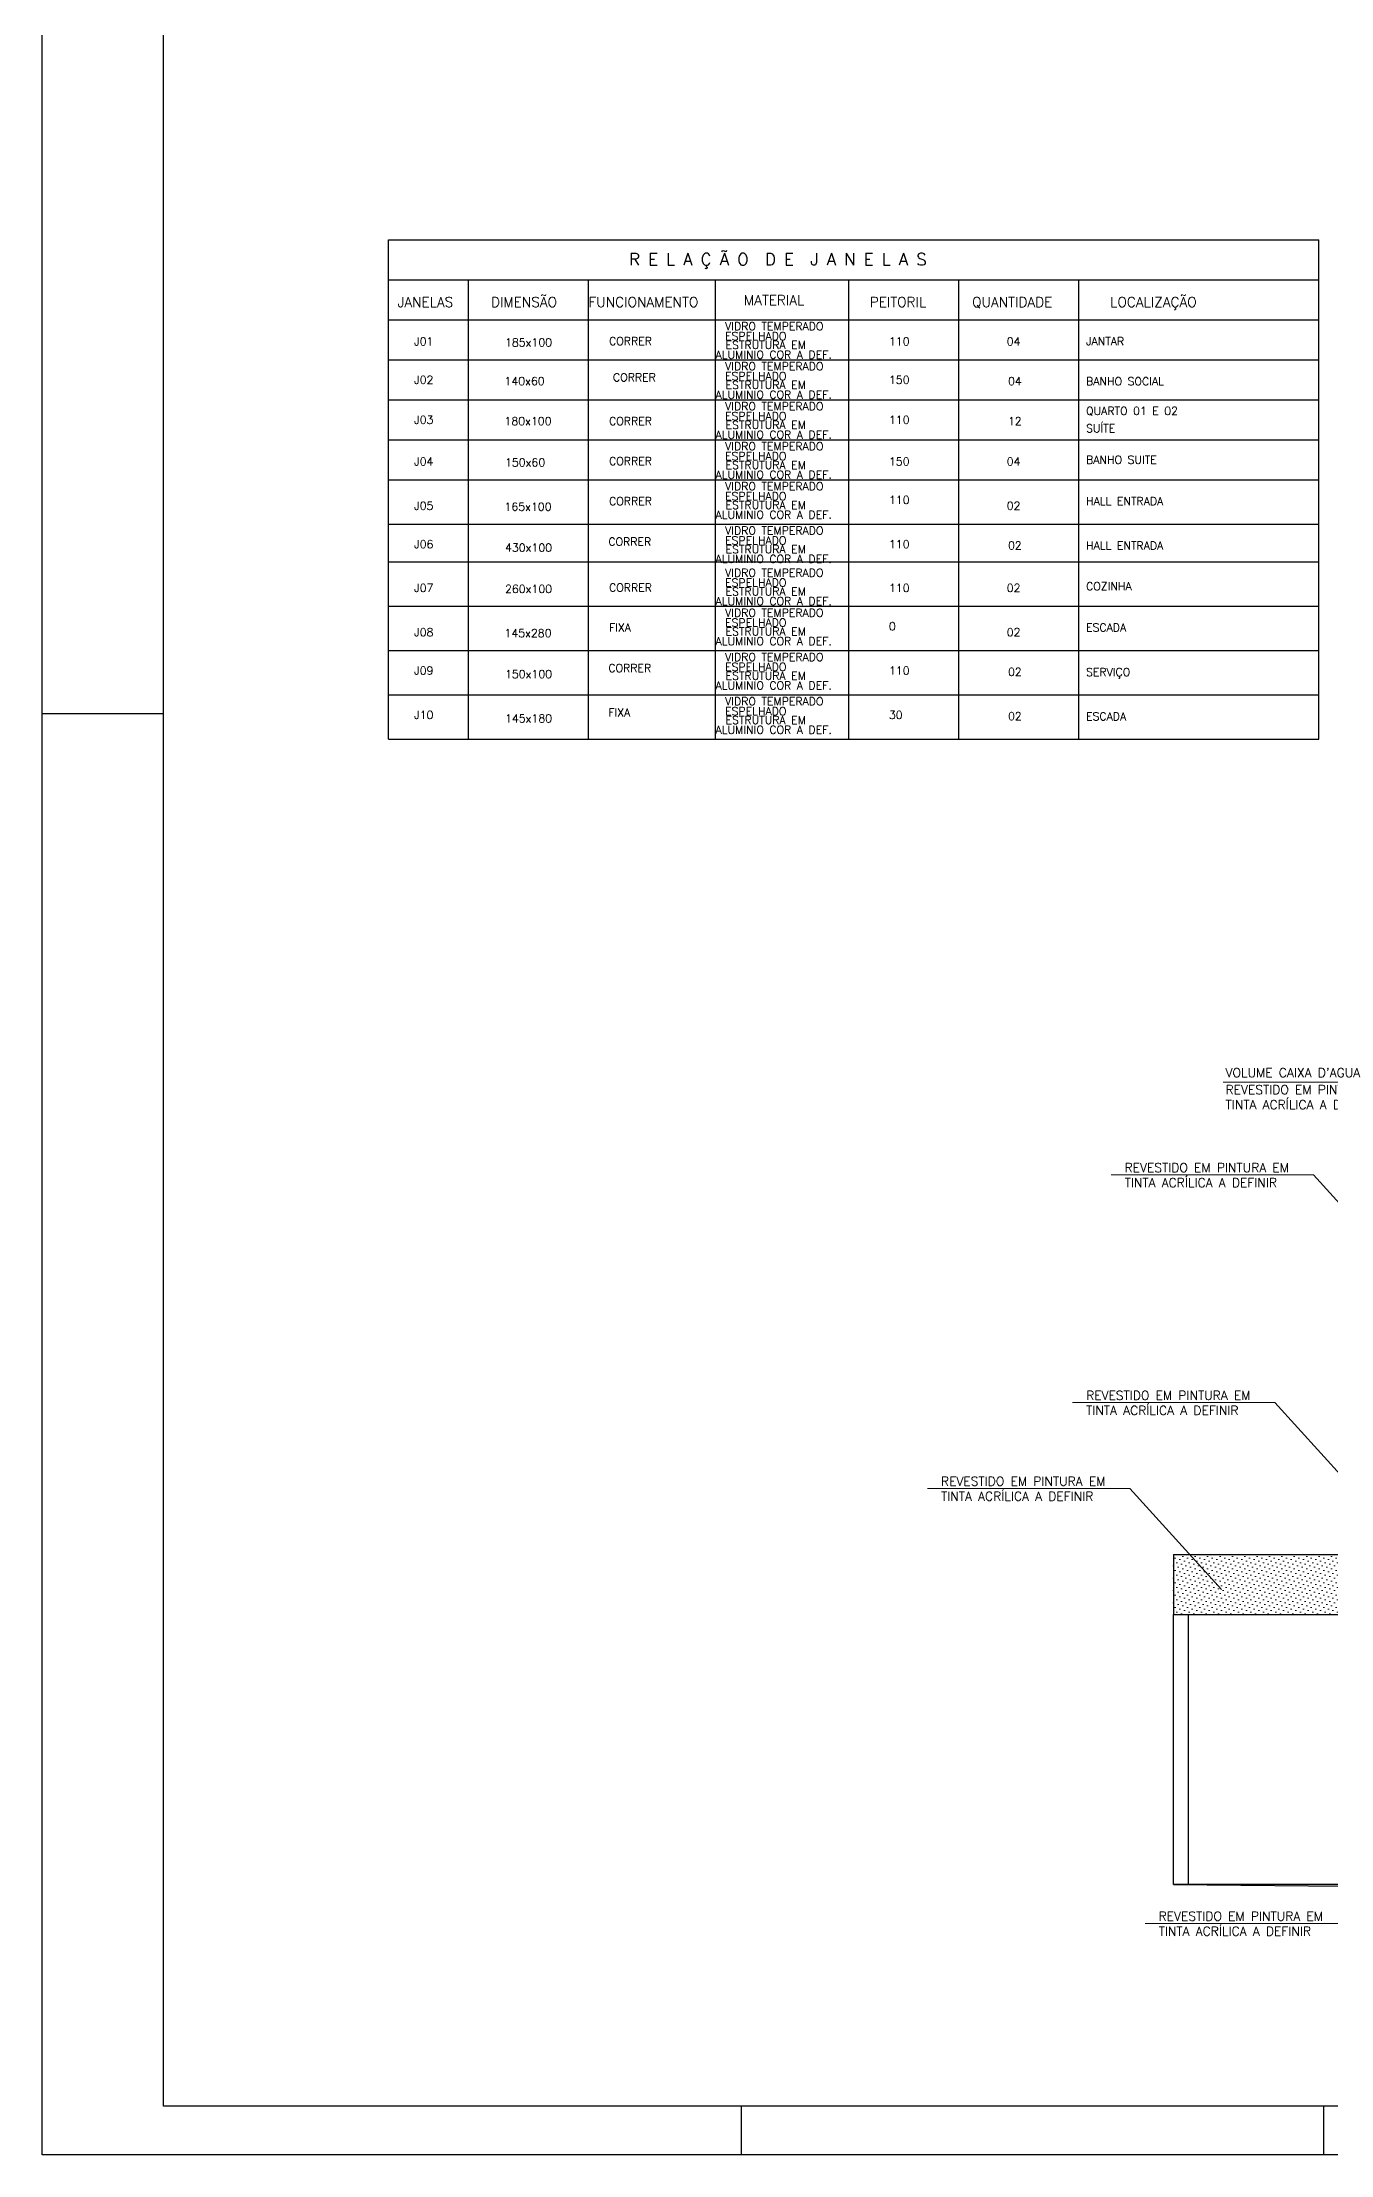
# Model space of a CAD drawing. Header units: inches. Extents: x 580771 to 672494, y 7715997 to 7829530.
# Drawn here: x 650819 to 652107, y 7725311 to 7727423 of the extents above; entities that cross this region are included whole.
import ezdxf

# ---------------------------------------------------------------- set-up
doc = ezdxf.new("R2010")
doc.units = ezdxf.units.IN
doc.header["$MEASUREMENT"] = 0
for name, color, linetype in [('02', 2, 'Continuous'), ('Layer9', 94, 'Continuous'), ('NIVEL', 2, 'Continuous'), ('P-06', 6, 'Continuous'), ('P02', 2, 'Continuous'), ('SIMBOLOS', 2, 'Continuous')]:
    doc.layers.add(name, color=color, linetype=linetype)
doc.layers.add('ARQ-01', color=1, linetype='Continuous', lineweight=13)
doc.layers.add('LINHAS FINAS', color=1, linetype='Continuous', lineweight=9)
doc.styles.add('R80E50', font='romans.shx', dxfattribs={"height": 10})
doc.styles.add('ROMANS', font='romans', dxfattribs={"height": 0.2})

# ---------------------------------------------------------------- blocks, each defined once
blk = doc.blocks.new('A0')
at = {"color": 0}
blk.add_lwpolyline([(2.5, 1), (2.5, 83.1), (117.9, 83.1), (117.9, 1)], close=True, dxfattribs=at)
at = {"layer": 'P02'}
blk.add_line((0, 29.7), (2.5, 29.7), dxfattribs=at)
blk.add_lwpolyline([(0, 0), (0, 84.1), (118.9, 84.1), (118.9, 0)], close=True, dxfattribs=at)
for points in [[(14.4, 1), (14.4, 0)], [(26.4, 1), (26.4, 0)]]:
    blk.add_lwpolyline(points, dxfattribs=at)

msp = doc.modelspace()

# ---------------------------------------------------------------- hatches: boundary and pattern name
at = {"layer": 'ARQ-01'}
h = msp.add_hatch(dxfattribs=at)
h.set_pattern_fill('DOTS', color=256, scale=70, angle=45, style=0)
h.set_pattern_definition([(45, (113546.015, -83751.8394), (-1.5467960838, 4.6403882515), [0, -4.375])])
h.paths.add_polyline_path([(652300.123, 7725910.782), (651950.123, 7725910.782), (651950.123, 7725850.782), (652300.123, 7725850.782)])
at = {"layer": 'Layer9'}
h = msp.add_hatch(dxfattribs=at)
h.set_pattern_fill('AR-SAND,_O', color=256)
h.set_pattern_definition([(37.5, (-32474.3579, -27404.3981), (-0.0629933581, 1.926823769), [0, -1.52, 0, -1.7, 0, -1.625]), (7.5, (-32474.358, -27404.3981), (1.7697767053, 2.8221460652), [0, -0.82, 0, -1.37, 0, -0.525]), (327.5, (-32475.5879, -27404.3981), (3.11414186175, 0.00565905354), [0, -0.5, 0, -1.8, 0, -2.35]), (317.5, (-32475.588, -27404.3981), (3.0061266046, 0.8776755649), [0, -0.25, 0, -1.18, 0, -1.35])])
h.paths.add_polyline_path([(652300.123, 7725580.782), (651950.123, 7725580.782), (652300.123, 7725577.319)])
h.paths.add_polyline_path([(652315.123, 7725580.782), (652300.123, 7725580.782), (652300.123, 7725577.319), (652315.123, 7725577.171)])

# ---------------------------------------------------------------- linework, layer by layer
at = {"layer": 'LINHAS FINAS', "lineweight": 5}
for points in [[(652293.865, 7726281.782), (652202.05, 7726382.88), (651999.748, 7726382.88)], [(652181.707, 7726189.186), (652089.892, 7726290.284), (651887.589, 7726290.284)], [(652143.229, 7725961.427), (652051.414, 7726062.525), (651849.111, 7726062.525)], [(651998.193, 7725875.648), (651906.379, 7725976.746), (651704.076, 7725976.746)], [(652188.432, 7725622.543), (652123.922, 7725541.908), (651921.619, 7725541.908)]]:
    msp.add_lwpolyline(points, dxfattribs=at)
at = {"layer": 'NIVEL', "color": 4}
for p, q in [((651950.123, 7725910.782), (652300.123, 7725910.782)), ((651950.123, 7725910.782), (651950.123, 7725850.782)), ((651950.123, 7725850.782), (652300.123, 7725850.782))]:
    msp.add_line(p, q, dxfattribs=at)
at = {"layer": 'NIVEL'}
msp.add_line((653365.123, 7725580.782), (651950.123, 7725580.782), dxfattribs=at)
at = {"layer": 'P-06'}
for p, q in [((651950.123, 7725580.782), (651950.123, 7725850.782)), ((651965.123, 7725580.782), (651965.123, 7725850.782)), ((651950.123, 7725580.782), (653365.123, 7725566.782))]:
    msp.add_line(p, q, dxfattribs=at)
at = {"layer": 'SIMBOLOS', "color": 2, "linetype": 'Continuous'}
for p, q in [((651165.415, 7727225.145), (652095.225, 7727225.145)), ((651165.415, 7726725.915), (651165.415, 7727225.145)), ((652095.225, 7726725.915), (652095.225, 7727225.145)), ((651165.415, 7726770.188), (652095.225, 7726770.188)), ((651165.415, 7726725.915), (652095.225, 7726725.915))]:
    msp.add_line(p, q, dxfattribs=at)
at = {"layer": 'SIMBOLOS', "color": 1, "linetype": 'Continuous'}
for p, q in [((651165.415, 7727185.145), (652095.225, 7727185.145)), ((651245.415, 7726725.915), (651245.415, 7727185.145)), ((651365.415, 7726725.915), (651365.415, 7727185.145)), ((651492.286, 7726725.915), (651492.286, 7727185.145)), ((651625.633, 7726725.915), (651625.633, 7727185.145)), ((651735.524, 7726725.915), (651735.524, 7727185.145)), ((651855.524, 7726725.915), (651855.524, 7727185.145)), ((651165.415, 7727145.145), (652095.225, 7727145.145)), ((651165.415, 7727105.145), (652095.225, 7727105.145)), ((651165.415, 7727065.145), (652095.225, 7727065.145)), ((651165.415, 7727025.145), (652095.225, 7727025.145)), ((651165.415, 7727025.145), (652095.225, 7727025.145)), ((651165.415, 7726985.145), (652095.225, 7726985.145)), ((651165.415, 7726940.872), (652095.225, 7726940.872)), ((651165.415, 7726903.008), (652095.225, 7726903.008)), ((651165.415, 7726858.735), (652095.225, 7726858.735)), ((651165.415, 7726814.461), (652095.225, 7726814.461)), ((651165.415, 7726770.188), (652095.225, 7726770.188))]:
    msp.add_line(p, q, dxfattribs=at)

# ---------------------------------------------------------------- block references
at = {"xscale": 48.51000000000931, "yscale": 48.51000000000931, "zscale": 48.51000000000931}
msp.add_blockref('A0', (650819.194, 7725310.562), dxfattribs=at)

# ---------------------------------------------------------------- texts
at = {"layer": '02', "char_height": 9, "width": 226.61284, "attachment_point": 1, "style": 'R80E50'}
for s, insert in [("VOLUME CAIXA D'AGUA", (652002.083, 7726396.919)), ('REVESTIDO EM PINTURA EM\\PTINTA ACRÍLICA A DEFINIR', (652002.083, 7726379.815)), ('REVESTIDO EM PINTURA EM\\PTINTA ACRÍLICA A DEFINIR', (651901.181, 7726301.952)), ('REVESTIDO EM PINTURA EM\\PTINTA ACRÍLICA A DEFINIR', (651862.703, 7726074.194)), ('REVESTIDO EM PINTURA EM\\PTINTA ACRÍLICA A DEFINIR', (651717.667, 7725988.414)), ('REVESTIDO EM PINTURA EM\\PTINTA ACRÍLICA A DEFINIR', (651935.21, 7725553.576))]:
    msp.add_mtext(s, dxfattribs=dict(at, insert=insert))
at = {"layer": 'SIMBOLOS', "color": 3, "linetype": 'Continuous', "style": 'ROMANS'}
for s, height, p in [('R E L A Ç Ã O  D E  J A N E L A S ', 12, (651405.962, 7727199.506)), ('DIMENSÃO', 10, (651267.762, 7727157.753)), ('LOCALIZAÇÃO', 10, (651886.679, 7727157.753)), ('JANELAS', 10, (651174.353, 7727157.753)), ('FUNCIONAMENTO', 10, (651365.289, 7727157.753)), ('MATERIAL', 10, (651520.618, 7727159.692)), ('PEITORIL', 10, (651646.388, 7727157.753)), ('QUANTIDADE', 10, (651748.754, 7727157.753))]:
    msp.add_text(s, height=height, dxfattribs=at).set_placement(p)
at = {"layer": 'SIMBOLOS', "color": 2, "linetype": 'Continuous', "style": 'ROMANS'}
for s, p in [('VIDRO TEMPERADO', (651501.756, 7727134.603)), ('ESPELHADO', (651501.756, 7727124.688)), ('J01', (651190.987, 7727119.385)), ('185x100', (651281.837, 7727118.412)), ('CORRER', (651385.762, 7727119.738)), ('ALUMINIO COR A DEF.', (651492.242, 7727106.18)), ('ESTRUTURA EM', (651502.313, 7727115.872)), ('110', (651665.582, 7727119.385)), ('04', (651783.303, 7727119.385)), ('JANTAR', (651862.636, 7727119.542)), ('J02', (651190.987, 7727081.017)), ('140x60', (651281.33, 7727079.738)), ('CORRER', (651389.698, 7727083.517)), ('VIDRO TEMPERADO', (651501.756, 7727094.603)), ('ESPELHADO', (651501.756, 7727084.688)), ('150', (651665.582, 7727081.017)), ('04', (651784.582, 7727079.738)), ('BANHO SOCIAL', (651862.636, 7727079.542)), ('ALUMINIO COR A DEF.', (651492.242, 7727066.18)), ('ESTRUTURA EM', (651502.313, 7727075.872)), ('J03', (651190.987, 7727041.017)), ('180x100', (651281.33, 7727039.738)), ('CORRER', (651385.762, 7727039.738)), ('VIDRO TEMPERADO', (651501.756, 7727054.603)), ('ESPELHADO', (651501.756, 7727044.688)), ('ESTRUTURA EM', (651502.313, 7727035.872)), ('110', (651665.582, 7727041.017)), ('12', (651784.582, 7727039.738)), ('QUARTO 01 E 02', (651862.636, 7727049.999)), ('ALUMINIO COR A DEF.', (651492.242, 7727026.18)), ('VIDRO TEMPERADO', (651501.756, 7727014.603)), ('SUÍTE', (651862.636, 7727032.537)), ('J04', (651190.987, 7726999.385)), ('150x60', (651281.837, 7726998.412)), ('CORRER', (651385.762, 7726999.738)), ('ESPELHADO', (651501.756, 7727004.688)), ('ESTRUTURA EM', (651502.313, 7726995.872)), ('150', (651665.582, 7726999.385)), ('04', (651783.303, 7726999.385)), ('BANHO SUITE', (651862.636, 7727001.115)), ('ALUMINIO COR A DEF.', (651492.242, 7726986.18)), ('VIDRO TEMPERADO', (651501.756, 7726974.603)), ('J05', (651190.987, 7726955.112)), ('165x100', (651281.33, 7726954.191)), ('CORRER', (651385.762, 7726959.738)), ('ESPELHADO', (651501.756, 7726964.688)), ('ESTRUTURA EM', (651502.313, 7726955.872)), ('110', (651665.582, 7726961.017)), ('02', (651783.303, 7726955.112)), ('HALL ENTRADA', (651862.636, 7726959.829)), ('ALUMINIO COR A DEF.', (651492.242, 7726946.18)), ('VIDRO TEMPERADO', (651501.756, 7726930.33)), ('J06', (651190.987, 7726916.744)), ('430x100', (651281.837, 7726913.237)), ('CORRER', (651385.078, 7726919.264)), ('ESPELHADO', (651501.756, 7726920.415)), ('ESTRUTURA EM', (651502.313, 7726911.599)), ('110', (651665.582, 7726916.744)), ('02', (651784.582, 7726915.465)), ('HALL ENTRADA', (651862.636, 7726915.269)), ('ALUMINIO COR A DEF.', (651492.242, 7726901.907)), ('VIDRO TEMPERADO', (651501.756, 7726888.193)), ('J07', (651190.987, 7726872.975)), ('260x100', (651281.837, 7726872.002)), ('CORRER', (651385.762, 7726873.328)), ('ESPELHADO', (651501.756, 7726878.278)), ('ESTRUTURA EM', (651502.313, 7726869.462)), ('110', (651665.582, 7726872.975)), ('02', (651783.303, 7726872.975)), ('COZINHA', (651862.636, 7726874.704)), ('ALUMINIO COR A DEF.', (651492.242, 7726859.77)), ('VIDRO TEMPERADO', (651501.756, 7726848.193)), ('J08', (651190.987, 7726828.701)), ('145x280', (651281.33, 7726827.781)), ('FIXA', (651385.762, 7726833.328)), ('ESPELHADO', (651501.756, 7726838.278)), ('ESTRUTURA EM', (651502.313, 7726829.462)), ('0', (651665.582, 7726834.607)), ('02', (651783.303, 7726828.701)), ('ESCADA', (651862.636, 7726833.419)), ('ALUMINIO COR A DEF.', (651492.242, 7726819.77)), ('VIDRO TEMPERADO', (651501.756, 7726803.919)), ('J09', (651190.987, 7726790.334)), ('150x100', (651281.837, 7726786.826)), ('CORRER', (651385.078, 7726792.853)), ('ESPELHADO', (651501.756, 7726794.005)), ('ESTRUTURA EM', (651502.313, 7726785.188)), ('110', (651665.582, 7726790.334)), ('02', (651784.582, 7726789.055)), ('SERVIÇO', (651862.636, 7726788.858)), ('ALUMINIO COR A DEF.', (651492.242, 7726775.496)), ('J10', (651190.987, 7726746.06)), ('145x180', (651281.837, 7726742.553)), ('FIXA', (651385.078, 7726748.58)), ('VIDRO TEMPERADO', (651501.756, 7726759.646)), ('ESPELHADO', (651501.756, 7726749.731)), ('ESTRUTURA EM', (651502.313, 7726740.915)), ('30', (651665.582, 7726746.06)), ('02', (651784.582, 7726744.781)), ('ESCADA', (651862.636, 7726744.585)), ('ALUMINIO COR A DEF.', (651492.242, 7726731.223))]:
    msp.add_text(s, height=8, dxfattribs=at).set_placement(p)

doc.saveas('drawing.dxf')
